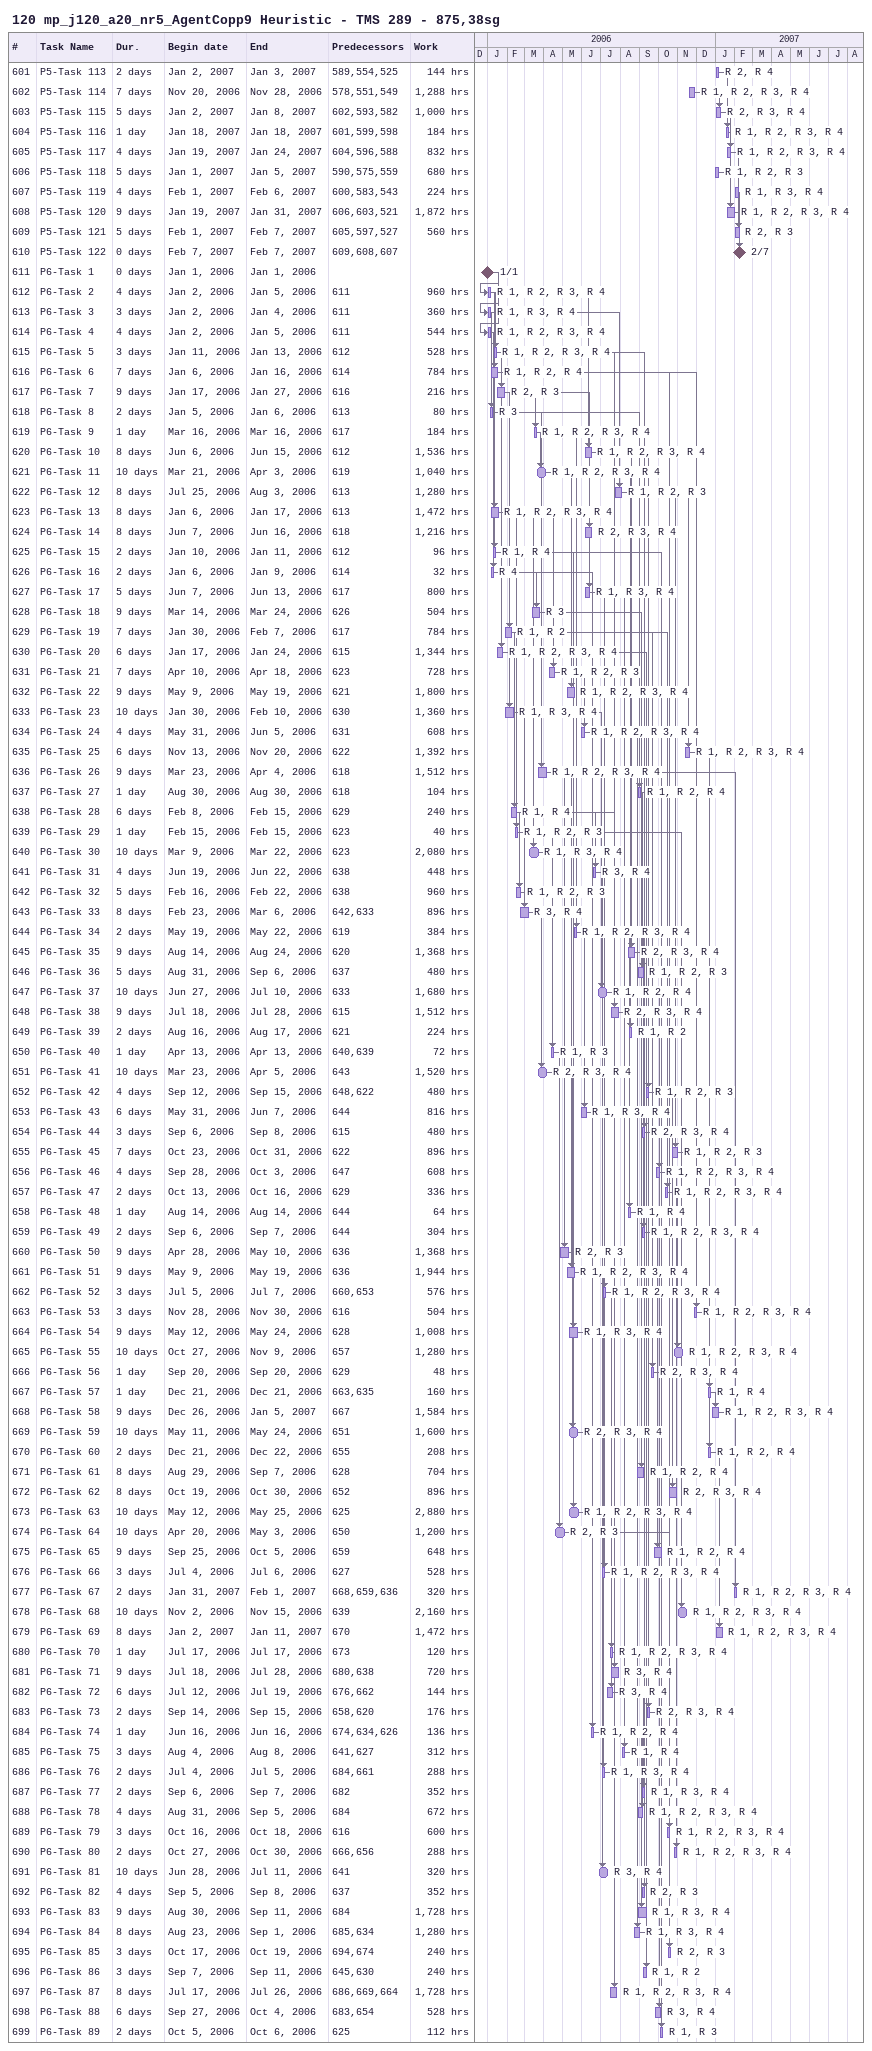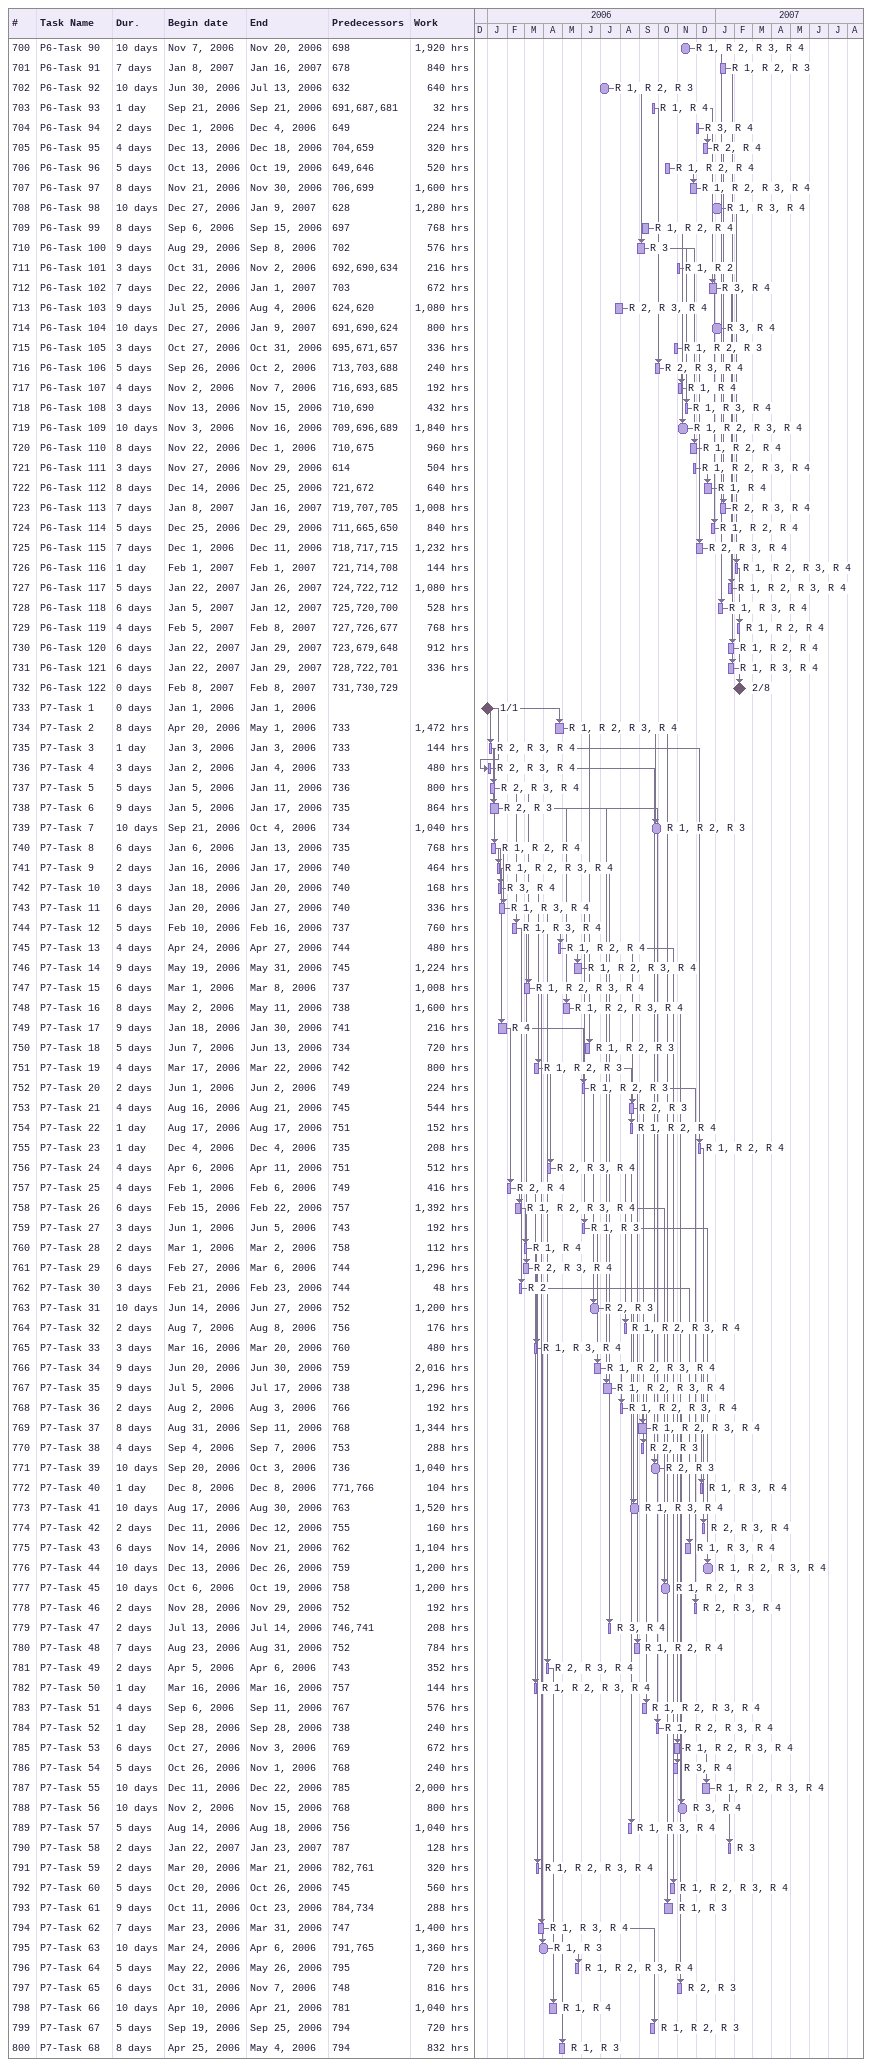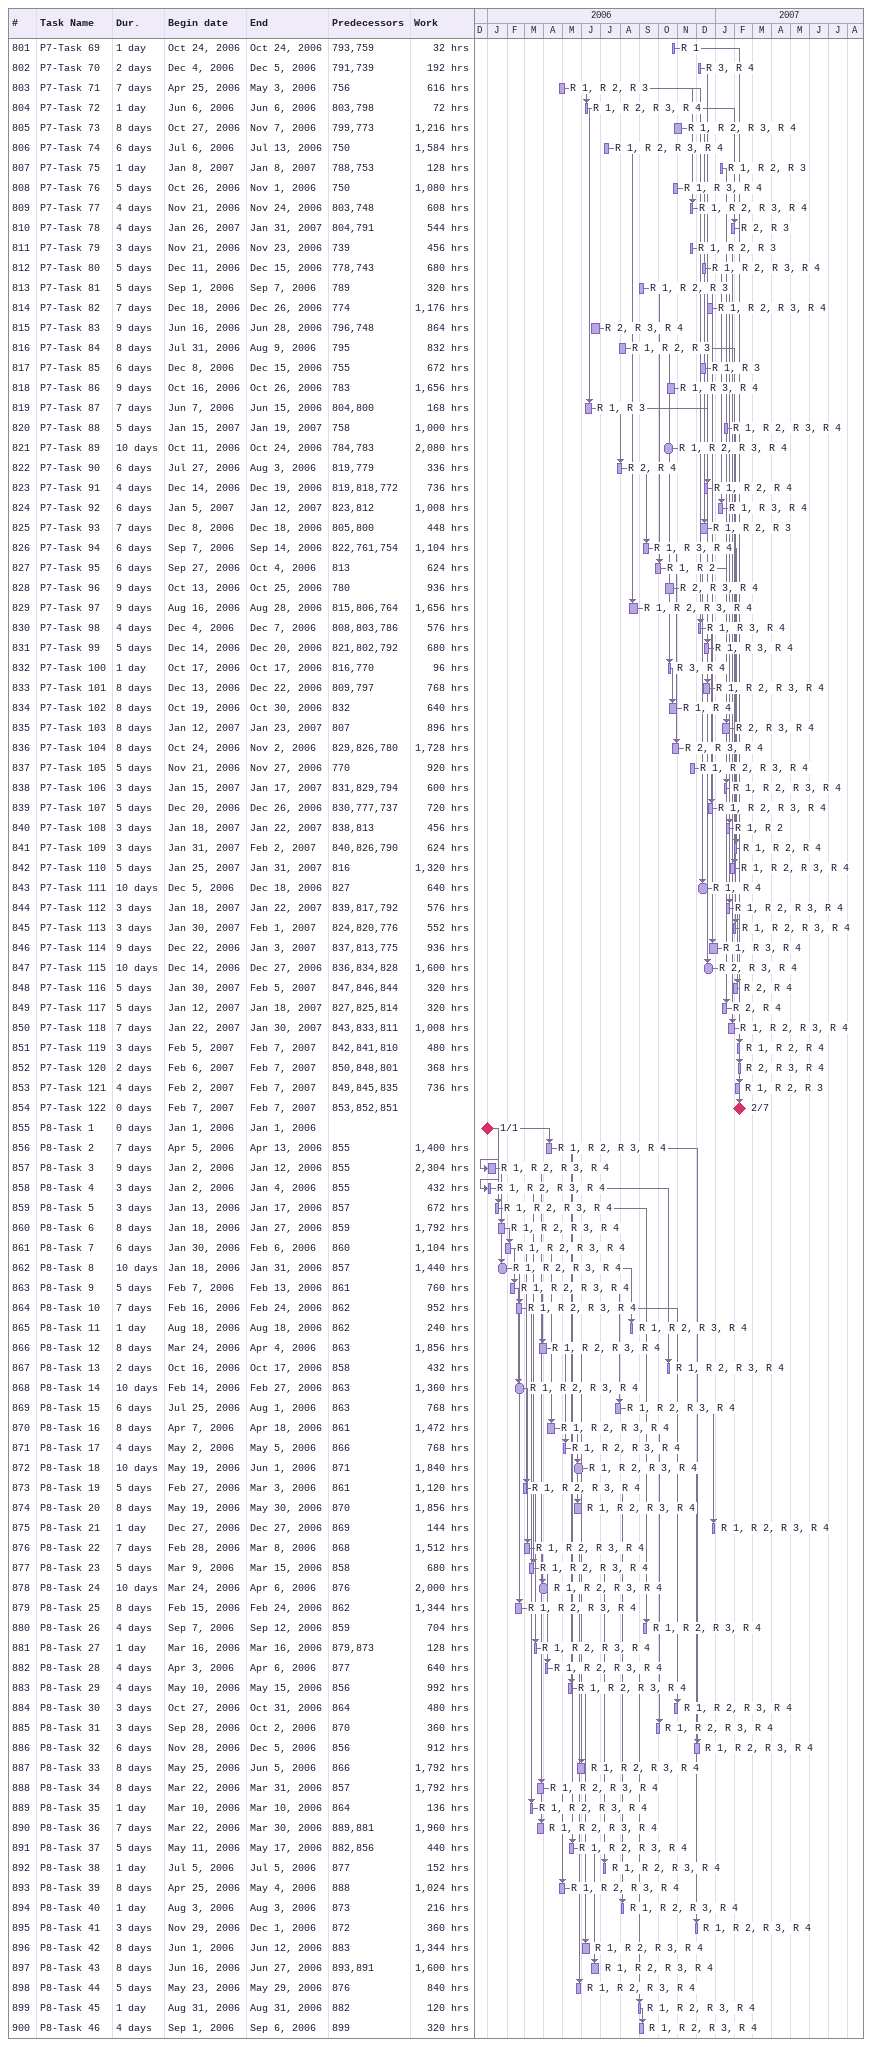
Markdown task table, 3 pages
120 mp_j120_a20_nr5_AgentCopp9 Heuristic - TMS 289 - 875,38sg

| ID | Task | Duration | Start | Finish | Predecessors | Resources | Work (h) |
|---|---|---|---|---|---|---|---|
| 601 | P5-Task 113 | 2d | 2007-01-02 | 2007-01-03 | 589, 554, 525 | R 2, R 4 | 144 |
| 602 | P5-Task 114 | 7d | 2006-11-20 | 2006-11-28 | 578, 551, 549 | R 1, R 2, R 3, R 4 | 1288 |
| 603 | P5-Task 115 | 5d | 2007-01-02 | 2007-01-08 | 602, 593, 582 | R 2, R 3, R 4 | 1000 |
| 604 | P5-Task 116 | 1d | 2007-01-18 | 2007-01-18 | 601, 599, 598 | R 1, R 2, R 3, R 4 | 184 |
| 605 | P5-Task 117 | 4d | 2007-01-19 | 2007-01-24 | 604, 596, 588 | R 1, R 2, R 3, R 4 | 832 |
| 606 | P5-Task 118 | 5d | 2007-01-01 | 2007-01-05 | 590, 575, 559 | R 1, R 2, R 3 | 680 |
| 607 | P5-Task 119 | 4d | 2007-02-01 | 2007-02-06 | 600, 583, 543 | R 1, R 3, R 4 | 224 |
| 608 | P5-Task 120 | 9d | 2007-01-19 | 2007-01-31 | 606, 603, 521 | R 1, R 2, R 3, R 4 | 1872 |
| 609 | P5-Task 121 | 5d | 2007-02-01 | 2007-02-07 | 605, 597, 527 | R 2, R 3 | 560 |
| 610 | P5-Task 122 | 0d | 2007-02-07 | 2007-02-07 | 609, 608, 607 |  |  |
| 611 | P6-Task 1 | 0d | 2006-01-01 | 2006-01-01 |  |  |  |
| 612 | P6-Task 2 | 4d | 2006-01-02 | 2006-01-05 | 611 | R 1, R 2, R 3, R 4 | 960 |
| 613 | P6-Task 3 | 3d | 2006-01-02 | 2006-01-04 | 611 | R 1, R 3, R 4 | 360 |
| 614 | P6-Task 4 | 4d | 2006-01-02 | 2006-01-05 | 611 | R 1, R 2, R 3, R 4 | 544 |
| 615 | P6-Task 5 | 3d | 2006-01-11 | 2006-01-13 | 612 | R 1, R 2, R 3, R 4 | 528 |
| 616 | P6-Task 6 | 7d | 2006-01-06 | 2006-01-16 | 614 | R 1, R 2, R 4 | 784 |
| 617 | P6-Task 7 | 9d | 2006-01-17 | 2006-01-27 | 616 | R 2, R 3 | 216 |
| 618 | P6-Task 8 | 2d | 2006-01-05 | 2006-01-06 | 613 | R 3 | 80 |
| 619 | P6-Task 9 | 1d | 2006-03-16 | 2006-03-16 | 617 | R 1, R 2, R 3, R 4 | 184 |
| 620 | P6-Task 10 | 8d | 2006-06-06 | 2006-06-15 | 612 | R 1, R 2, R 3, R 4 | 1536 |
| 621 | P6-Task 11 | 10d | 2006-03-21 | 2006-04-03 | 619 | R 1, R 2, R 3, R 4 | 1040 |
| 622 | P6-Task 12 | 8d | 2006-07-25 | 2006-08-03 | 613 | R 1, R 2, R 3 | 1280 |
| 623 | P6-Task 13 | 8d | 2006-01-06 | 2006-01-17 | 613 | R 1, R 2, R 3, R 4 | 1472 |
| 624 | P6-Task 14 | 8d | 2006-06-07 | 2006-06-16 | 618 | R 2, R 3, R 4 | 1216 |
| 625 | P6-Task 15 | 2d | 2006-01-10 | 2006-01-11 | 612 | R 1, R 4 | 96 |
| 626 | P6-Task 16 | 2d | 2006-01-06 | 2006-01-09 | 614 | R 4 | 32 |
| 627 | P6-Task 17 | 5d | 2006-06-07 | 2006-06-13 | 617 | R 1, R 3, R 4 | 800 |
| 628 | P6-Task 18 | 9d | 2006-03-14 | 2006-03-24 | 626 | R 3 | 504 |
| 629 | P6-Task 19 | 7d | 2006-01-30 | 2006-02-07 | 617 | R 1, R 2 | 784 |
| 630 | P6-Task 20 | 6d | 2006-01-17 | 2006-01-24 | 615 | R 1, R 2, R 3, R 4 | 1344 |
| 631 | P6-Task 21 | 7d | 2006-04-10 | 2006-04-18 | 623 | R 1, R 2, R 3 | 728 |
| 632 | P6-Task 22 | 9d | 2006-05-09 | 2006-05-19 | 621 | R 1, R 2, R 3, R 4 | 1800 |
| 633 | P6-Task 23 | 10d | 2006-01-30 | 2006-02-10 | 630 | R 1, R 3, R 4 | 1360 |
| 634 | P6-Task 24 | 4d | 2006-05-31 | 2006-06-05 | 631 | R 1, R 2, R 3, R 4 | 608 |
| 635 | P6-Task 25 | 6d | 2006-11-13 | 2006-11-20 | 622 | R 1, R 2, R 3, R 4 | 1392 |
| 636 | P6-Task 26 | 9d | 2006-03-23 | 2006-04-04 | 618 | R 1, R 2, R 3, R 4 | 1512 |
| 637 | P6-Task 27 | 1d | 2006-08-30 | 2006-08-30 | 618 | R 1, R 2, R 4 | 104 |
| 638 | P6-Task 28 | 6d | 2006-02-08 | 2006-02-15 | 629 | R 1, R 4 | 240 |
| 639 | P6-Task 29 | 1d | 2006-02-15 | 2006-02-15 | 623 | R 1, R 2, R 3 | 40 |
| 640 | P6-Task 30 | 10d | 2006-03-09 | 2006-03-22 | 623 | R 1, R 3, R 4 | 2080 |
| 641 | P6-Task 31 | 4d | 2006-06-19 | 2006-06-22 | 638 | R 3, R 4 | 448 |
| 642 | P6-Task 32 | 5d | 2006-02-16 | 2006-02-22 | 638 | R 1, R 2, R 3 | 960 |
| 643 | P6-Task 33 | 8d | 2006-02-23 | 2006-03-06 | 642, 633 | R 3, R 4 | 896 |
| 644 | P6-Task 34 | 2d | 2006-05-19 | 2006-05-22 | 619 | R 1, R 2, R 3, R 4 | 384 |
| 645 | P6-Task 35 | 9d | 2006-08-14 | 2006-08-24 | 620 | R 2, R 3, R 4 | 1368 |
| 646 | P6-Task 36 | 5d | 2006-08-31 | 2006-09-06 | 637 | R 1, R 2, R 3 | 480 |
| 647 | P6-Task 37 | 10d | 2006-06-27 | 2006-07-10 | 633 | R 1, R 2, R 4 | 1680 |
| 648 | P6-Task 38 | 9d | 2006-07-18 | 2006-07-28 | 615 | R 2, R 3, R 4 | 1512 |
| 649 | P6-Task 39 | 2d | 2006-08-16 | 2006-08-17 | 621 | R 1, R 2 | 224 |
| 650 | P6-Task 40 | 1d | 2006-04-13 | 2006-04-13 | 640, 639 | R 1, R 3 | 72 |
| 651 | P6-Task 41 | 10d | 2006-03-23 | 2006-04-05 | 643 | R 2, R 3, R 4 | 1520 |
| 652 | P6-Task 42 | 4d | 2006-09-12 | 2006-09-15 | 648, 622 | R 1, R 2, R 3 | 480 |
| 653 | P6-Task 43 | 6d | 2006-05-31 | 2006-06-07 | 644 | R 1, R 3, R 4 | 816 |
| 654 | P6-Task 44 | 3d | 2006-09-06 | 2006-09-08 | 615 | R 2, R 3, R 4 | 480 |
| 655 | P6-Task 45 | 7d | 2006-10-23 | 2006-10-31 | 622 | R 1, R 2, R 3 | 896 |
| 656 | P6-Task 46 | 4d | 2006-09-28 | 2006-10-03 | 647 | R 1, R 2, R 3, R 4 | 608 |
| 657 | P6-Task 47 | 2d | 2006-10-13 | 2006-10-16 | 629 | R 1, R 2, R 3, R 4 | 336 |
| 658 | P6-Task 48 | 1d | 2006-08-14 | 2006-08-14 | 644 | R 1, R 4 | 64 |
| 659 | P6-Task 49 | 2d | 2006-09-06 | 2006-09-07 | 644 | R 1, R 2, R 3, R 4 | 304 |
| 660 | P6-Task 50 | 9d | 2006-04-28 | 2006-05-10 | 636 | R 2, R 3 | 1368 |
| 661 | P6-Task 51 | 9d | 2006-05-09 | 2006-05-19 | 636 | R 1, R 2, R 3, R 4 | 1944 |
| 662 | P6-Task 52 | 3d | 2006-07-05 | 2006-07-07 | 660, 653 | R 1, R 2, R 3, R 4 | 576 |
| 663 | P6-Task 53 | 3d | 2006-11-28 | 2006-11-30 | 616 | R 1, R 2, R 3, R 4 | 504 |
| 664 | P6-Task 54 | 9d | 2006-05-12 | 2006-05-24 | 628 | R 1, R 3, R 4 | 1008 |
| 665 | P6-Task 55 | 10d | 2006-10-27 | 2006-11-09 | 657 | R 1, R 2, R 3, R 4 | 1280 |
| 666 | P6-Task 56 | 1d | 2006-09-20 | 2006-09-20 | 629 | R 2, R 3, R 4 | 48 |
| 667 | P6-Task 57 | 1d | 2006-12-21 | 2006-12-21 | 663, 635 | R 1, R 4 | 160 |
| 668 | P6-Task 58 | 9d | 2006-12-26 | 2007-01-05 | 667 | R 1, R 2, R 3, R 4 | 1584 |
| 669 | P6-Task 59 | 10d | 2006-05-11 | 2006-05-24 | 651 | R 2, R 3, R 4 | 1600 |
| 670 | P6-Task 60 | 2d | 2006-12-21 | 2006-12-22 | 655 | R 1, R 2, R 4 | 208 |
| 671 | P6-Task 61 | 8d | 2006-08-29 | 2006-09-07 | 628 | R 1, R 2, R 4 | 704 |
| 672 | P6-Task 62 | 8d | 2006-10-19 | 2006-10-30 | 652 | R 2, R 3, R 4 | 896 |
| 673 | P6-Task 63 | 10d | 2006-05-12 | 2006-05-25 | 625 | R 1, R 2, R 3, R 4 | 2880 |
| 674 | P6-Task 64 | 10d | 2006-04-20 | 2006-05-03 | 650 | R 2, R 3 | 1200 |
| 675 | P6-Task 65 | 9d | 2006-09-25 | 2006-10-05 | 659 | R 1, R 2, R 4 | 648 |
| 676 | P6-Task 66 | 3d | 2006-07-04 | 2006-07-06 | 627 | R 1, R 2, R 3, R 4 | 528 |
| 677 | P6-Task 67 | 2d | 2007-01-31 | 2007-02-01 | 668, 659, 636 | R 1, R 2, R 3, R 4 | 320 |
| 678 | P6-Task 68 | 10d | 2006-11-02 | 2006-11-15 | 639 | R 1, R 2, R 3, R 4 | 2160 |
| 679 | P6-Task 69 | 8d | 2007-01-02 | 2007-01-11 | 670 | R 1, R 2, R 3, R 4 | 1472 |
| 680 | P6-Task 70 | 1d | 2006-07-17 | 2006-07-17 | 673 | R 1, R 2, R 3, R 4 | 120 |
| 681 | P6-Task 71 | 9d | 2006-07-18 | 2006-07-28 | 680, 638 | R 3, R 4 | 720 |
| 682 | P6-Task 72 | 6d | 2006-07-12 | 2006-07-19 | 676, 662 | R 3, R 4 | 144 |
| 683 | P6-Task 73 | 2d | 2006-09-14 | 2006-09-15 | 658, 620 | R 2, R 3, R 4 | 176 |
| 684 | P6-Task 74 | 1d | 2006-06-16 | 2006-06-16 | 674, 634, 626 | R 1, R 2, R 4 | 136 |
| 685 | P6-Task 75 | 3d | 2006-08-04 | 2006-08-08 | 641, 627 | R 1, R 4 | 312 |
| 686 | P6-Task 76 | 2d | 2006-07-04 | 2006-07-05 | 684, 661 | R 1, R 3, R 4 | 288 |
| 687 | P6-Task 77 | 2d | 2006-09-06 | 2006-09-07 | 682 | R 1, R 3, R 4 | 352 |
| 688 | P6-Task 78 | 4d | 2006-08-31 | 2006-09-05 | 684 | R 1, R 2, R 3, R 4 | 672 |
| 689 | P6-Task 79 | 3d | 2006-10-16 | 2006-10-18 | 616 | R 1, R 2, R 3, R 4 | 600 |
| 690 | P6-Task 80 | 2d | 2006-10-27 | 2006-10-30 | 666, 656 | R 1, R 2, R 3, R 4 | 288 |
| 691 | P6-Task 81 | 10d | 2006-06-28 | 2006-07-11 | 641 | R 3, R 4 | 320 |
| 692 | P6-Task 82 | 4d | 2006-09-05 | 2006-09-08 | 637 | R 2, R 3 | 352 |
| 693 | P6-Task 83 | 9d | 2006-08-30 | 2006-09-11 | 684 | R 1, R 3, R 4 | 1728 |
| 694 | P6-Task 84 | 8d | 2006-08-23 | 2006-09-01 | 685, 634 | R 1, R 3, R 4 | 1280 |
| 695 | P6-Task 85 | 3d | 2006-10-17 | 2006-10-19 | 694, 674 | R 2, R 3 | 240 |
| 696 | P6-Task 86 | 3d | 2006-09-07 | 2006-09-11 | 645, 630 | R 1, R 2 | 240 |
| 697 | P6-Task 87 | 8d | 2006-07-17 | 2006-07-26 | 686, 669, 664 | R 1, R 2, R 3, R 4 | 1728 |
| 698 | P6-Task 88 | 6d | 2006-09-27 | 2006-10-04 | 683, 654 | R 3, R 4 | 528 |
| 699 | P6-Task 89 | 2d | 2006-10-05 | 2006-10-06 | 625 | R 1, R 3 | 112 |
| 700 | P6-Task 90 | 10d | 2006-11-07 | 2006-11-20 | 698 | R 1, R 2, R 3, R 4 | 1920 |
| 701 | P6-Task 91 | 7d | 2007-01-08 | 2007-01-16 | 678 | R 1, R 2, R 3 | 840 |
| 702 | P6-Task 92 | 10d | 2006-06-30 | 2006-07-13 | 632 | R 1, R 2, R 3 | 640 |
| 703 | P6-Task 93 | 1d | 2006-09-21 | 2006-09-21 | 691, 687, 681 | R 1, R 4 | 32 |
| 704 | P6-Task 94 | 2d | 2006-12-01 | 2006-12-04 | 649 | R 3, R 4 | 224 |
| 705 | P6-Task 95 | 4d | 2006-12-13 | 2006-12-18 | 704, 659 | R 2, R 4 | 320 |
| 706 | P6-Task 96 | 5d | 2006-10-13 | 2006-10-19 | 649, 646 | R 1, R 2, R 4 | 520 |
| 707 | P6-Task 97 | 8d | 2006-11-21 | 2006-11-30 | 706, 699 | R 1, R 2, R 3, R 4 | 1600 |
| 708 | P6-Task 98 | 10d | 2006-12-27 | 2007-01-09 | 628 | R 1, R 3, R 4 | 1280 |
| 709 | P6-Task 99 | 8d | 2006-09-06 | 2006-09-15 | 697 | R 1, R 2, R 4 | 768 |
| 710 | P6-Task 100 | 9d | 2006-08-29 | 2006-09-08 | 702 | R 3 | 576 |
| 711 | P6-Task 101 | 3d | 2006-10-31 | 2006-11-02 | 692, 690, 634 | R 1, R 2 | 216 |
| 712 | P6-Task 102 | 7d | 2006-12-22 | 2007-01-01 | 703 | R 3, R 4 | 672 |
| 713 | P6-Task 103 | 9d | 2006-07-25 | 2006-08-04 | 624, 620 | R 2, R 3, R 4 | 1080 |
| 714 | P6-Task 104 | 10d | 2006-12-27 | 2007-01-09 | 691, 690, 624 | R 3, R 4 | 800 |
| 715 | P6-Task 105 | 3d | 2006-10-27 | 2006-10-31 | 695, 671, 657 | R 1, R 2, R 3 | 336 |
| 716 | P6-Task 106 | 5d | 2006-09-26 | 2006-10-02 | 713, 703, 688 | R 2, R 3, R 4 | 240 |
| 717 | P6-Task 107 | 4d | 2006-11-02 | 2006-11-07 | 716, 693, 685 | R 1, R 4 | 192 |
| 718 | P6-Task 108 | 3d | 2006-11-13 | 2006-11-15 | 710, 690 | R 1, R 3, R 4 | 432 |
| 719 | P6-Task 109 | 10d | 2006-11-03 | 2006-11-16 | 709, 696, 689 | R 1, R 2, R 3, R 4 | 1840 |
| 720 | P6-Task 110 | 8d | 2006-11-22 | 2006-12-01 | 710, 675 | R 1, R 2, R 4 | 960 |
| 721 | P6-Task 111 | 3d | 2006-11-27 | 2006-11-29 | 614 | R 1, R 2, R 3, R 4 | 504 |
| 722 | P6-Task 112 | 8d | 2006-12-14 | 2006-12-25 | 721, 672 | R 1, R 4 | 640 |
| 723 | P6-Task 113 | 7d | 2007-01-08 | 2007-01-16 | 719, 707, 705 | R 2, R 3, R 4 | 1008 |
| 724 | P6-Task 114 | 5d | 2006-12-25 | 2006-12-29 | 711, 665, 650 | R 1, R 2, R 4 | 840 |
| 725 | P6-Task 115 | 7d | 2006-12-01 | 2006-12-11 | 718, 717, 715 | R 2, R 3, R 4 | 1232 |
| 726 | P6-Task 116 | 1d | 2007-02-01 | 2007-02-01 | 721, 714, 708 | R 1, R 2, R 3, R 4 | 144 |
| 727 | P6-Task 117 | 5d | 2007-01-22 | 2007-01-26 | 724, 722, 712 | R 1, R 2, R 3, R 4 | 1080 |
| 728 | P6-Task 118 | 6d | 2007-01-05 | 2007-01-12 | 725, 720, 700 | R 1, R 3, R 4 | 528 |
| 729 | P6-Task 119 | 4d | 2007-02-05 | 2007-02-08 | 727, 726, 677 | R 1, R 2, R 4 | 768 |
| 730 | P6-Task 120 | 6d | 2007-01-22 | 2007-01-29 | 723, 679, 648 | R 1, R 2, R 4 | 912 |
| 731 | P6-Task 121 | 6d | 2007-01-22 | 2007-01-29 | 728, 722, 701 | R 1, R 3, R 4 | 336 |
| 732 | P6-Task 122 | 0d | 2007-02-08 | 2007-02-08 | 731, 730, 729 |  |  |
| 733 | P7-Task 1 | 0d | 2006-01-01 | 2006-01-01 |  |  |  |
| 734 | P7-Task 2 | 8d | 2006-04-20 | 2006-05-01 | 733 | R 1, R 2, R 3, R 4 | 1472 |
| 735 | P7-Task 3 | 1d | 2006-01-03 | 2006-01-03 | 733 | R 2, R 3, R 4 | 144 |
| 736 | P7-Task 4 | 3d | 2006-01-02 | 2006-01-04 | 733 | R 2, R 3, R 4 | 480 |
| 737 | P7-Task 5 | 5d | 2006-01-05 | 2006-01-11 | 736 | R 2, R 3, R 4 | 800 |
| 738 | P7-Task 6 | 9d | 2006-01-05 | 2006-01-17 | 735 | R 2, R 3 | 864 |
| 739 | P7-Task 7 | 10d | 2006-09-21 | 2006-10-04 | 734 | R 1, R 2, R 3 | 1040 |
| 740 | P7-Task 8 | 6d | 2006-01-06 | 2006-01-13 | 735 | R 1, R 2, R 4 | 768 |
| 741 | P7-Task 9 | 2d | 2006-01-16 | 2006-01-17 | 740 | R 1, R 2, R 3, R 4 | 464 |
| 742 | P7-Task 10 | 3d | 2006-01-18 | 2006-01-20 | 740 | R 3, R 4 | 168 |
| 743 | P7-Task 11 | 6d | 2006-01-20 | 2006-01-27 | 740 | R 1, R 3, R 4 | 336 |
| 744 | P7-Task 12 | 5d | 2006-02-10 | 2006-02-16 | 737 | R 1, R 3, R 4 | 760 |
| 745 | P7-Task 13 | 4d | 2006-04-24 | 2006-04-27 | 744 | R 1, R 2, R 4 | 480 |
| 746 | P7-Task 14 | 9d | 2006-05-19 | 2006-05-31 | 745 | R 1, R 2, R 3, R 4 | 1224 |
| 747 | P7-Task 15 | 6d | 2006-03-01 | 2006-03-08 | 737 | R 1, R 2, R 3, R 4 | 1008 |
| 748 | P7-Task 16 | 8d | 2006-05-02 | 2006-05-11 | 738 | R 1, R 2, R 3, R 4 | 1600 |
| 749 | P7-Task 17 | 9d | 2006-01-18 | 2006-01-30 | 741 | R 4 | 216 |
| 750 | P7-Task 18 | 5d | 2006-06-07 | 2006-06-13 | 734 | R 1, R 2, R 3 | 720 |
| 751 | P7-Task 19 | 4d | 2006-03-17 | 2006-03-22 | 742 | R 1, R 2, R 3 | 800 |
| 752 | P7-Task 20 | 2d | 2006-06-01 | 2006-06-02 | 749 | R 1, R 2, R 3 | 224 |
| 753 | P7-Task 21 | 4d | 2006-08-16 | 2006-08-21 | 745 | R 2, R 3 | 544 |
| 754 | P7-Task 22 | 1d | 2006-08-17 | 2006-08-17 | 751 | R 1, R 2, R 4 | 152 |
| 755 | P7-Task 23 | 1d | 2006-12-04 | 2006-12-04 | 735 | R 1, R 2, R 4 | 208 |
| 756 | P7-Task 24 | 4d | 2006-04-06 | 2006-04-11 | 751 | R 2, R 3, R 4 | 512 |
| 757 | P7-Task 25 | 4d | 2006-02-01 | 2006-02-06 | 749 | R 2, R 4 | 416 |
| 758 | P7-Task 26 | 6d | 2006-02-15 | 2006-02-22 | 757 | R 1, R 2, R 3, R 4 | 1392 |
| 759 | P7-Task 27 | 3d | 2006-06-01 | 2006-06-05 | 743 | R 1, R 3 | 192 |
| 760 | P7-Task 28 | 2d | 2006-03-01 | 2006-03-02 | 758 | R 1, R 4 | 112 |
| 761 | P7-Task 29 | 6d | 2006-02-27 | 2006-03-06 | 744 | R 2, R 3, R 4 | 1296 |
| 762 | P7-Task 30 | 3d | 2006-02-21 | 2006-02-23 | 744 | R 2 | 48 |
| 763 | P7-Task 31 | 10d | 2006-06-14 | 2006-06-27 | 752 | R 2, R 3 | 1200 |
| 764 | P7-Task 32 | 2d | 2006-08-07 | 2006-08-08 | 756 | R 1, R 2, R 3, R 4 | 176 |
| 765 | P7-Task 33 | 3d | 2006-03-16 | 2006-03-20 | 760 | R 1, R 3, R 4 | 480 |
| 766 | P7-Task 34 | 9d | 2006-06-20 | 2006-06-30 | 759 | R 1, R 2, R 3, R 4 | 2016 |
| 767 | P7-Task 35 | 9d | 2006-07-05 | 2006-07-17 | 738 | R 1, R 2, R 3, R 4 | 1296 |
| 768 | P7-Task 36 | 2d | 2006-08-02 | 2006-08-03 | 766 | R 1, R 2, R 3, R 4 | 192 |
| 769 | P7-Task 37 | 8d | 2006-08-31 | 2006-09-11 | 768 | R 1, R 2, R 3, R 4 | 1344 |
| 770 | P7-Task 38 | 4d | 2006-09-04 | 2006-09-07 | 753 | R 2, R 3 | 288 |
| 771 | P7-Task 39 | 10d | 2006-09-20 | 2006-10-03 | 736 | R 2, R 3 | 1040 |
| 772 | P7-Task 40 | 1d | 2006-12-08 | 2006-12-08 | 771, 766 | R 1, R 3, R 4 | 104 |
| 773 | P7-Task 41 | 10d | 2006-08-17 | 2006-08-30 | 763 | R 1, R 3, R 4 | 1520 |
| 774 | P7-Task 42 | 2d | 2006-12-11 | 2006-12-12 | 755 | R 2, R 3, R 4 | 160 |
| 775 | P7-Task 43 | 6d | 2006-11-14 | 2006-11-21 | 762 | R 1, R 3, R 4 | 1104 |
| 776 | P7-Task 44 | 10d | 2006-12-13 | 2006-12-26 | 759 | R 1, R 2, R 3, R 4 | 1200 |
| 777 | P7-Task 45 | 10d | 2006-10-06 | 2006-10-19 | 758 | R 1, R 2, R 3 | 1200 |
| 778 | P7-Task 46 | 2d | 2006-11-28 | 2006-11-29 | 752 | R 2, R 3, R 4 | 192 |
| 779 | P7-Task 47 | 2d | 2006-07-13 | 2006-07-14 | 746, 741 | R 3, R 4 | 208 |
| 780 | P7-Task 48 | 7d | 2006-08-23 | 2006-08-31 | 752 | R 1, R 2, R 4 | 784 |
| 781 | P7-Task 49 | 2d | 2006-04-05 | 2006-04-06 | 743 | R 2, R 3, R 4 | 352 |
| 782 | P7-Task 50 | 1d | 2006-03-16 | 2006-03-16 | 757 | R 1, R 2, R 3, R 4 | 144 |
| 783 | P7-Task 51 | 4d | 2006-09-06 | 2006-09-11 | 767 | R 1, R 2, R 3, R 4 | 576 |
| 784 | P7-Task 52 | 1d | 2006-09-28 | 2006-09-28 | 738 | R 1, R 2, R 3, R 4 | 240 |
| 785 | P7-Task 53 | 6d | 2006-10-27 | 2006-11-03 | 769 | R 1, R 2, R 3, R 4 | 672 |
| 786 | P7-Task 54 | 5d | 2006-10-26 | 2006-11-01 | 768 | R 3, R 4 | 240 |
| 787 | P7-Task 55 | 10d | 2006-12-11 | 2006-12-22 | 785 | R 1, R 2, R 3, R 4 | 2000 |
| 788 | P7-Task 56 | 10d | 2006-11-02 | 2006-11-15 | 768 | R 3, R 4 | 800 |
| 789 | P7-Task 57 | 5d | 2006-08-14 | 2006-08-18 | 756 | R 1, R 3, R 4 | 1040 |
| 790 | P7-Task 58 | 2d | 2007-01-22 | 2007-01-23 | 787 | R 3 | 128 |
| 791 | P7-Task 59 | 2d | 2006-03-20 | 2006-03-21 | 782, 761 | R 1, R 2, R 3, R 4 | 320 |
| 792 | P7-Task 60 | 5d | 2006-10-20 | 2006-10-26 | 745 | R 1, R 2, R 3, R 4 | 560 |
| 793 | P7-Task 61 | 9d | 2006-10-11 | 2006-10-23 | 784, 734 | R 1, R 3 | 288 |
| 794 | P7-Task 62 | 7d | 2006-03-23 | 2006-03-31 | 747 | R 1, R 3, R 4 | 1400 |
| 795 | P7-Task 63 | 10d | 2006-03-24 | 2006-04-06 | 791, 765 | R 1, R 3 | 1360 |
| 796 | P7-Task 64 | 5d | 2006-05-22 | 2006-05-26 | 795 | R 1, R 2, R 3, R 4 | 720 |
| 797 | P7-Task 65 | 6d | 2006-10-31 | 2006-11-07 | 748 | R 2, R 3 | 816 |
| 798 | P7-Task 66 | 10d | 2006-04-10 | 2006-04-21 | 781 | R 1, R 4 | 1040 |
| 799 | P7-Task 67 | 5d | 2006-09-19 | 2006-09-25 | 794 | R 1, R 2, R 3 | 720 |
| 800 | P7-Task 68 | 8d | 2006-04-25 | 2006-05-04 | 794 | R 1, R 3 | 832 |
| 801 | P7-Task 69 | 1d | 2006-10-24 | 2006-10-24 | 793, 759 | R 1 | 32 |
| 802 | P7-Task 70 | 2d | 2006-12-04 | 2006-12-05 | 791, 739 | R 3, R 4 | 192 |
| 803 | P7-Task 71 | 7d | 2006-04-25 | 2006-05-03 | 756 | R 1, R 2, R 3 | 616 |
| 804 | P7-Task 72 | 1d | 2006-06-06 | 2006-06-06 | 803, 798 | R 1, R 2, R 3, R 4 | 72 |
| 805 | P7-Task 73 | 8d | 2006-10-27 | 2006-11-07 | 799, 773 | R 1, R 2, R 3, R 4 | 1216 |
| 806 | P7-Task 74 | 6d | 2006-07-06 | 2006-07-13 | 750 | R 1, R 2, R 3, R 4 | 1584 |
| 807 | P7-Task 75 | 1d | 2007-01-08 | 2007-01-08 | 788, 753 | R 1, R 2, R 3 | 128 |
| 808 | P7-Task 76 | 5d | 2006-10-26 | 2006-11-01 | 750 | R 1, R 3, R 4 | 1080 |
| 809 | P7-Task 77 | 4d | 2006-11-21 | 2006-11-24 | 803, 748 | R 1, R 2, R 3, R 4 | 608 |
| 810 | P7-Task 78 | 4d | 2007-01-26 | 2007-01-31 | 804, 791 | R 2, R 3 | 544 |
| 811 | P7-Task 79 | 3d | 2006-11-21 | 2006-11-23 | 739 | R 1, R 2, R 3 | 456 |
| 812 | P7-Task 80 | 5d | 2006-12-11 | 2006-12-15 | 778, 743 | R 1, R 2, R 3, R 4 | 680 |
| 813 | P7-Task 81 | 5d | 2006-09-01 | 2006-09-07 | 789 | R 1, R 2, R 3 | 320 |
| 814 | P7-Task 82 | 7d | 2006-12-18 | 2006-12-26 | 774 | R 1, R 2, R 3, R 4 | 1176 |
| 815 | P7-Task 83 | 9d | 2006-06-16 | 2006-06-28 | 796, 748 | R 2, R 3, R 4 | 864 |
| 816 | P7-Task 84 | 8d | 2006-07-31 | 2006-08-09 | 795 | R 1, R 2, R 3 | 832 |
| 817 | P7-Task 85 | 6d | 2006-12-08 | 2006-12-15 | 755 | R 1, R 3 | 672 |
| 818 | P7-Task 86 | 9d | 2006-10-16 | 2006-10-26 | 783 | R 1, R 3, R 4 | 1656 |
| 819 | P7-Task 87 | 7d | 2006-06-07 | 2006-06-15 | 804, 800 | R 1, R 3 | 168 |
| 820 | P7-Task 88 | 5d | 2007-01-15 | 2007-01-19 | 758 | R 1, R 2, R 3, R 4 | 1000 |
| 821 | P7-Task 89 | 10d | 2006-10-11 | 2006-10-24 | 784, 783 | R 1, R 2, R 3, R 4 | 2080 |
| 822 | P7-Task 90 | 6d | 2006-07-27 | 2006-08-03 | 819, 779 | R 2, R 4 | 336 |
| 823 | P7-Task 91 | 4d | 2006-12-14 | 2006-12-19 | 819, 818, 772 | R 1, R 2, R 4 | 736 |
| 824 | P7-Task 92 | 6d | 2007-01-05 | 2007-01-12 | 823, 812 | R 1, R 3, R 4 | 1008 |
| 825 | P7-Task 93 | 7d | 2006-12-08 | 2006-12-18 | 805, 800 | R 1, R 2, R 3 | 448 |
| 826 | P7-Task 94 | 6d | 2006-09-07 | 2006-09-14 | 822, 761, 754 | R 1, R 3, R 4 | 1104 |
| 827 | P7-Task 95 | 6d | 2006-09-27 | 2006-10-04 | 813 | R 1, R 2 | 624 |
| 828 | P7-Task 96 | 9d | 2006-10-13 | 2006-10-25 | 780 | R 2, R 3, R 4 | 936 |
| 829 | P7-Task 97 | 9d | 2006-08-16 | 2006-08-28 | 815, 806, 764 | R 1, R 2, R 3, R 4 | 1656 |
| 830 | P7-Task 98 | 4d | 2006-12-04 | 2006-12-07 | 808, 803, 786 | R 1, R 3, R 4 | 576 |
| 831 | P7-Task 99 | 5d | 2006-12-14 | 2006-12-20 | 821, 802, 792 | R 1, R 3, R 4 | 680 |
| 832 | P7-Task 100 | 1d | 2006-10-17 | 2006-10-17 | 816, 770 | R 3, R 4 | 96 |
| 833 | P7-Task 101 | 8d | 2006-12-13 | 2006-12-22 | 809, 797 | R 1, R 2, R 3, R 4 | 768 |
| 834 | P7-Task 102 | 8d | 2006-10-19 | 2006-10-30 | 832 | R 1, R 4 | 640 |
| 835 | P7-Task 103 | 8d | 2007-01-12 | 2007-01-23 | 807 | R 2, R 3, R 4 | 896 |
| 836 | P7-Task 104 | 8d | 2006-10-24 | 2006-11-02 | 829, 826, 780 | R 2, R 3, R 4 | 1728 |
| 837 | P7-Task 105 | 5d | 2006-11-21 | 2006-11-27 | 770 | R 1, R 2, R 3, R 4 | 920 |
| 838 | P7-Task 106 | 3d | 2007-01-15 | 2007-01-17 | 831, 829, 794 | R 1, R 2, R 3, R 4 | 600 |
| 839 | P7-Task 107 | 5d | 2006-12-20 | 2006-12-26 | 830, 777, 737 | R 1, R 2, R 3, R 4 | 720 |
| 840 | P7-Task 108 | 3d | 2007-01-18 | 2007-01-22 | 838, 813 | R 1, R 2 | 456 |
| 841 | P7-Task 109 | 3d | 2007-01-31 | 2007-02-02 | 840, 826, 790 | R 1, R 2, R 4 | 624 |
| 842 | P7-Task 110 | 5d | 2007-01-25 | 2007-01-31 | 816 | R 1, R 2, R 3, R 4 | 1320 |
| 843 | P7-Task 111 | 10d | 2006-12-05 | 2006-12-18 | 827 | R 1, R 4 | 640 |
| 844 | P7-Task 112 | 3d | 2007-01-18 | 2007-01-22 | 839, 817, 792 | R 1, R 2, R 3, R 4 | 576 |
| 845 | P7-Task 113 | 3d | 2007-01-30 | 2007-02-01 | 824, 820, 776 | R 1, R 2, R 3, R 4 | 552 |
| 846 | P7-Task 114 | 9d | 2006-12-22 | 2007-01-03 | 837, 813, 775 | R 1, R 3, R 4 | 936 |
| 847 | P7-Task 115 | 10d | 2006-12-14 | 2006-12-27 | 836, 834, 828 | R 2, R 3, R 4 | 1600 |
| 848 | P7-Task 116 | 5d | 2007-01-30 | 2007-02-05 | 847, 846, 844 | R 2, R 4 | 320 |
| 849 | P7-Task 117 | 5d | 2007-01-12 | 2007-01-18 | 827, 825, 814 | R 2, R 4 | 320 |
| 850 | P7-Task 118 | 7d | 2007-01-22 | 2007-01-30 | 843, 833, 811 | R 1, R 2, R 3, R 4 | 1008 |
| 851 | P7-Task 119 | 3d | 2007-02-05 | 2007-02-07 | 842, 841, 810 | R 1, R 2, R 4 | 480 |
| 852 | P7-Task 120 | 2d | 2007-02-06 | 2007-02-07 | 850, 848, 801 | R 2, R 3, R 4 | 368 |
| 853 | P7-Task 121 | 4d | 2007-02-02 | 2007-02-07 | 849, 845, 835 | R 1, R 2, R 3 | 736 |
| 854 | P7-Task 122 | 0d | 2007-02-07 | 2007-02-07 | 853, 852, 851 |  |  |
| 855 | P8-Task 1 | 0d | 2006-01-01 | 2006-01-01 |  |  |  |
| 856 | P8-Task 2 | 7d | 2006-04-05 | 2006-04-13 | 855 | R 1, R 2, R 3, R 4 | 1400 |
| 857 | P8-Task 3 | 9d | 2006-01-02 | 2006-01-12 | 855 | R 1, R 2, R 3, R 4 | 2304 |
| 858 | P8-Task 4 | 3d | 2006-01-02 | 2006-01-04 | 855 | R 1, R 2, R 3, R 4 | 432 |
| 859 | P8-Task 5 | 3d | 2006-01-13 | 2006-01-17 | 857 | R 1, R 2, R 3, R 4 | 672 |
| 860 | P8-Task 6 | 8d | 2006-01-18 | 2006-01-27 | 859 | R 1, R 2, R 3, R 4 | 1792 |
| 861 | P8-Task 7 | 6d | 2006-01-30 | 2006-02-06 | 860 | R 1, R 2, R 3, R 4 | 1104 |
| 862 | P8-Task 8 | 10d | 2006-01-18 | 2006-01-31 | 857 | R 1, R 2, R 3, R 4 | 1440 |
| 863 | P8-Task 9 | 5d | 2006-02-07 | 2006-02-13 | 861 | R 1, R 2, R 3, R 4 | 760 |
| 864 | P8-Task 10 | 7d | 2006-02-16 | 2006-02-24 | 862 | R 1, R 2, R 3, R 4 | 952 |
| 865 | P8-Task 11 | 1d | 2006-08-18 | 2006-08-18 | 862 | R 1, R 2, R 3, R 4 | 240 |
| 866 | P8-Task 12 | 8d | 2006-03-24 | 2006-04-04 | 863 | R 1, R 2, R 3, R 4 | 1856 |
| 867 | P8-Task 13 | 2d | 2006-10-16 | 2006-10-17 | 858 | R 1, R 2, R 3, R 4 | 432 |
| 868 | P8-Task 14 | 10d | 2006-02-14 | 2006-02-27 | 863 | R 1, R 2, R 3, R 4 | 1360 |
| 869 | P8-Task 15 | 6d | 2006-07-25 | 2006-08-01 | 863 | R 1, R 2, R 3, R 4 | 768 |
| 870 | P8-Task 16 | 8d | 2006-04-07 | 2006-04-18 | 861 | R 1, R 2, R 3, R 4 | 1472 |
| 871 | P8-Task 17 | 4d | 2006-05-02 | 2006-05-05 | 866 | R 1, R 2, R 3, R 4 | 768 |
| 872 | P8-Task 18 | 10d | 2006-05-19 | 2006-06-01 | 871 | R 1, R 2, R 3, R 4 | 1840 |
| 873 | P8-Task 19 | 5d | 2006-02-27 | 2006-03-03 | 861 | R 1, R 2, R 3, R 4 | 1120 |
| 874 | P8-Task 20 | 8d | 2006-05-19 | 2006-05-30 | 870 | R 1, R 2, R 3, R 4 | 1856 |
| 875 | P8-Task 21 | 1d | 2006-12-27 | 2006-12-27 | 869 | R 1, R 2, R 3, R 4 | 144 |
| 876 | P8-Task 22 | 7d | 2006-02-28 | 2006-03-08 | 868 | R 1, R 2, R 3, R 4 | 1512 |
| 877 | P8-Task 23 | 5d | 2006-03-09 | 2006-03-15 | 858 | R 1, R 2, R 3, R 4 | 680 |
| 878 | P8-Task 24 | 10d | 2006-03-24 | 2006-04-06 | 876 | R 1, R 2, R 3, R 4 | 2000 |
| 879 | P8-Task 25 | 8d | 2006-02-15 | 2006-02-24 | 862 | R 1, R 2, R 3, R 4 | 1344 |
| 880 | P8-Task 26 | 4d | 2006-09-07 | 2006-09-12 | 859 | R 1, R 2, R 3, R 4 | 704 |
| 881 | P8-Task 27 | 1d | 2006-03-16 | 2006-03-16 | 879, 873 | R 1, R 2, R 3, R 4 | 128 |
| 882 | P8-Task 28 | 4d | 2006-04-03 | 2006-04-06 | 877 | R 1, R 2, R 3, R 4 | 640 |
| 883 | P8-Task 29 | 4d | 2006-05-10 | 2006-05-15 | 856 | R 1, R 2, R 3, R 4 | 992 |
| 884 | P8-Task 30 | 3d | 2006-10-27 | 2006-10-31 | 864 | R 1, R 2, R 3, R 4 | 480 |
| 885 | P8-Task 31 | 3d | 2006-09-28 | 2006-10-02 | 870 | R 1, R 2, R 3, R 4 | 360 |
| 886 | P8-Task 32 | 6d | 2006-11-28 | 2006-12-05 | 856 | R 1, R 2, R 3, R 4 | 912 |
| 887 | P8-Task 33 | 8d | 2006-05-25 | 2006-06-05 | 866 | R 1, R 2, R 3, R 4 | 1792 |
| 888 | P8-Task 34 | 8d | 2006-03-22 | 2006-03-31 | 857 | R 1, R 2, R 3, R 4 | 1792 |
| 889 | P8-Task 35 | 1d | 2006-03-10 | 2006-03-10 | 864 | R 1, R 2, R 3, R 4 | 136 |
| 890 | P8-Task 36 | 7d | 2006-03-22 | 2006-03-30 | 889, 881 | R 1, R 2, R 3, R 4 | 1960 |
| 891 | P8-Task 37 | 5d | 2006-05-11 | 2006-05-17 | 882, 856 | R 1, R 2, R 3, R 4 | 440 |
| 892 | P8-Task 38 | 1d | 2006-07-05 | 2006-07-05 | 877 | R 1, R 2, R 3, R 4 | 152 |
| 893 | P8-Task 39 | 8d | 2006-04-25 | 2006-05-04 | 888 | R 1, R 2, R 3, R 4 | 1024 |
| 894 | P8-Task 40 | 1d | 2006-08-03 | 2006-08-03 | 873 | R 1, R 2, R 3, R 4 | 216 |
| 895 | P8-Task 41 | 3d | 2006-11-29 | 2006-12-01 | 872 | R 1, R 2, R 3, R 4 | 360 |
| 896 | P8-Task 42 | 8d | 2006-06-01 | 2006-06-12 | 883 | R 1, R 2, R 3, R 4 | 1344 |
| 897 | P8-Task 43 | 8d | 2006-06-16 | 2006-06-27 | 893, 891 | R 1, R 2, R 3, R 4 | 1600 |
| 898 | P8-Task 44 | 5d | 2006-05-23 | 2006-05-29 | 876 | R 1, R 2, R 3, R 4 | 840 |
| 899 | P8-Task 45 | 1d | 2006-08-31 | 2006-08-31 | 882 | R 1, R 2, R 3, R 4 | 120 |
| 900 | P8-Task 46 | 4d | 2006-09-01 | 2006-09-06 | 899 | R 1, R 2, R 3, R 4 | 320 |
